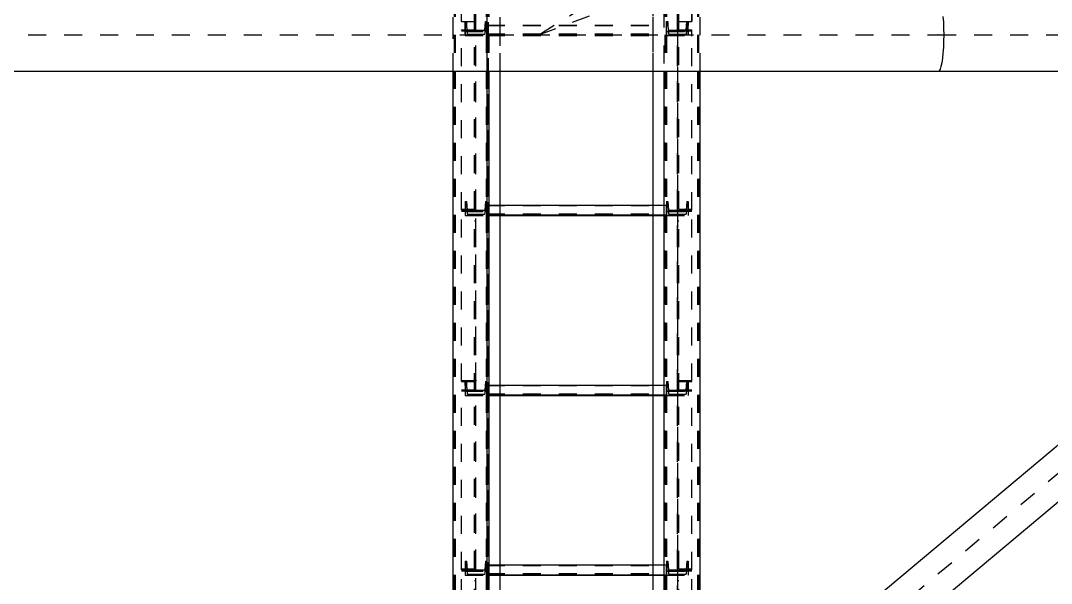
# Model space of a CAD drawing. Header units: millimetres. Extents: x 149919 to 150445, y 136651 to 136866.
# Drawn here: x 150384.87 to 150390.6, y 136771.03 to 136774.15 of the extents above; entities that cross this region are included whole.
import ezdxf

# ---------------------------------------------------------------- set-up
doc = ezdxf.new("R2010")
doc.units = ezdxf.units.MM
doc.header["$LTSCALE"] = 0.25
for name, pattern in [('CENTER', [50.8, 31.75, -6.35, 6.35, -6.35]), ('XKITLINE00', [0]), ('XKITLINE02', [4, 2, -2]), ('XKITLINE03', [6, 3, -1, 1, -1])]:
    doc.linetypes.add(name, pattern=pattern)

# ---------------------------------------------------------------- blocks, each defined once
blk = doc.blocks.new('çatıı')
at = {"color": 8, "linetype": 'CENTER'}
for p, q in [((24593.95, 12370.27), (24884.52, 12550.27)), ((24593.95, 12370.27), (24816.45, 12452.77)), ((23430, 12370.27), (24815.89, 12370.27)), ((24340.44, 11672.63), (25173.61, 12370.27)), ((24815.89, 12370.27), (26261.34, 12370.27))]:
    blk.add_line(p, q, dxfattribs=at)
at = {"color": 116, "linetype": 'XKITLINE02', "true_color": 0x136734}
for p, q in [((24551, 12377.6), (24551, 12472.83)), ((24558.2, 12372.26), (24558.2, 12472.24)), ((24559, 12372.26), (24559, 12472.83)), ((24671.78, 12377.22), (24671.78, 12472.24)), ((24678.98, 12377.6), (24678.98, 12472.83)), ((24546.3, 10867.93), (24546.3, 12464.01)), ((24547.15, 10820.27), (24547.15, 12464.01)), ((24547.68, 10820.27), (24547.68, 12464.27)), ((24564.91, 10820.27), (24564.92, 12464.27)), ((24565.45, 10820.27), (24565.45, 12464.01)), ((24664.54, 10820.27), (24664.54, 12464.01)), ((24665.07, 10820.27), (24665.07, 12464.27)), ((24670.98, 12372.26), (24670.98, 12464.3)), ((24671.78, 12372.26), (24671.78, 12464.3)), ((24678.98, 12464.3), (24678.98, 12377.6)), ((24682.31, 10820.27), (24682.31, 12464.27)), ((24682.84, 10820.27), (24682.84, 12464.01)), ((24565, 10820.27), (24565, 12460.68)), ((24565.85, 10820.3), (24565.85, 12460.65)), ((24572.5, 10884.14), (24572.5, 12460.66)), ((24657.5, 10820.66), (24657.5, 12460.66)), ((24664.15, 10820.3), (24664.15, 12460.65)), ((24665, 10820.27), (24665, 12460.68)), ((24663.69, 10854.23), (24663.69, 12426.32)), ((24657.5, 12349.97), (24657.5, 12422.48)), ((24546.3, 12349.97), (24546.3, 12412.58)), ((24566.3, 10880.3), (24566.3, 12400.21)), ((24572.5, 12349.97), (24572.5, 12396.38)), ((24683.69, 12349.97), (24683.69, 12390.57)), ((24551, 12377.6), (24558.2, 12377.6)), ((24553, 12375.36), (24553, 12377.63)), ((24553, 12377.63), (24553.68, 12377.63)), ((24553, 12377.22), (24553, 12372.13)), ((24553.68, 12377.63), (24553.68, 12375.36)), ((24554.06, 12372.83), (24553.68, 12377.63)), ((24558.2, 12273.44), (24558.2, 12378.08)), ((24558.2, 12378.08), (24559, 12378.08)), ((24559, 12272.87), (24559, 12378.08)), ((24563.93, 12372.83), (24564.32, 12377.63)), ((24564.32, 12377.63), (24564.32, 12375.36)), ((24564.32, 12377.63), (24565, 12377.63)), ((24565, 12375.36), (24565, 12377.63)), ((24565, 12377.22), (24565, 10820.27)), ((24565, 12377.22), (24565, 12372.13)), ((24565.85, 12377.22), (24565.85, 10820.3)), ((24664.97, 12372.13), (24664.97, 12377.63)), ((24664.97, 12377.63), (24665.66, 12377.63)), ((24664.97, 12377.63), (24664.97, 12375.36)), ((24666.04, 12372.83), (24665.66, 12377.63)), ((24665.66, 12377.63), (24665.66, 12375.36)), ((24670.98, 12272.87), (24670.98, 12378.08)), ((24670.98, 12378.08), (24671.78, 12378.08)), ((24671.78, 12273.44), (24671.78, 12378.08)), ((24671.78, 12377.6), (24678.98, 12377.6)), ((24675.91, 12372.83), (24676.3, 12377.63)), ((24676.3, 12377.63), (24676.98, 12377.63)), ((24676.3, 12377.63), (24676.3, 12375.36)), ((24676.98, 12372.13), (24676.98, 12377.63)), ((24676.98, 12377.63), (24676.98, 12375.36)), ((24551, 12272.87), (24551, 12372.95)), ((24551, 12372.95), (24558.2, 12372.95)), ((24551, 12372.39), (24559, 12372.39)), ((24553, 12375.36), (24553.68, 12375.36)), ((24553, 12369.86), (24553, 12375.36)), ((24553, 12372.13), (24553, 12369.86)), ((24553, 12372.13), (24565, 12372.13)), ((24553.68, 12375.36), (24554.06, 12370.56)), ((24554.06, 12372.83), (24554.06, 12370.56)), ((24554.06, 12372.83), (24563.93, 12372.83)), ((24558.2, 12372.26), (24559, 12372.26)), ((24564.32, 12375.36), (24563.93, 12370.56)), ((24563.93, 12372.83), (24563.93, 12370.56)), ((24564.32, 12375.36), (24565, 12375.36)), ((24565, 12369.86), (24565, 12375.6)), ((24565, 12375.6), (24664.97, 12375.6)), ((24565, 12375.59), (24664.97, 12375.59)), ((24565, 12375.37), (24664.97, 12375.37)), ((24565, 12369.86), (24565, 12375.36)), ((24565, 12375.36), (24664.97, 12375.36)), ((24565, 12372.13), (24565, 12369.86)), ((24664.97, 12369.86), (24664.97, 12375.6)), ((24664.97, 12369.86), (24664.97, 12375.36)), ((24664.97, 12375.36), (24665.66, 12375.36)), ((24664.97, 12372.13), (24676.98, 12372.13)), ((24664.97, 12372.13), (24664.97, 12369.86)), ((24665.66, 12375.36), (24666.04, 12370.56)), ((24666.04, 12372.83), (24675.91, 12372.83)), ((24666.04, 12372.83), (24666.04, 12370.56)), ((24670.98, 12372.39), (24678.98, 12372.39)), ((24670.98, 12372.26), (24671.78, 12372.26)), ((24671.78, 12372.95), (24678.98, 12372.95)), ((24676.3, 12375.36), (24675.91, 12370.56)), ((24675.91, 12372.83), (24675.91, 12370.56)), ((24676.3, 12375.36), (24676.98, 12375.36)), ((24676.98, 12369.86), (24676.98, 12375.36)), ((24676.98, 12372.13), (24676.98, 12369.86)), ((24678.98, 12369.5), (24678.98, 12372.95)), ((24553, 12369.86), (24565, 12369.86)), ((24554.06, 12370.56), (24563.93, 12370.56)), ((24565, 12370.78), (24664.97, 12370.78)), ((24565, 12370.58), (24664.97, 12370.58)), ((24565, 12370.1), (24664.97, 12370.1)), ((24565, 12369.86), (24664.97, 12369.86)), ((24664.97, 12369.86), (24676.98, 12369.86)), ((24666.04, 12370.56), (24675.91, 12370.56)), ((24670.98, 12272.87), (24670.98, 12369.6)), ((24678.98, 12272.87), (24678.98, 12369.59)), ((24553, 12277.65), (24553, 12275.38)), ((24553, 12277.65), (24553.68, 12277.65)), ((24553, 12277.65), (24553, 12272.15)), ((24553, 12275.38), (24553.68, 12275.38)), ((24553, 12275.38), (24553, 12269.88)), ((24553.68, 12277.65), (24553.68, 12275.38)), ((24553.68, 12277.65), (24554.06, 12272.85)), ((24553.68, 12275.38), (24554.06, 12270.58)), ((24558.2, 12278.56), (24559, 12278.56)), ((24564.32, 12277.65), (24563.93, 12272.85)), ((24564.32, 12275.38), (24563.93, 12270.58)), ((24564.32, 12277.65), (24564.32, 12275.38)), ((24564.32, 12277.65), (24565, 12277.65)), ((24564.32, 12275.38), (24565, 12275.38)), ((24565, 12277.65), (24565, 12275.38)), ((24565, 12277.65), (24565, 12272.15)), ((24565, 12269.88), (24565, 12275.62)), ((24565, 12275.62), (24572.5, 12275.62)), ((24565, 12275.61), (24664.97, 12275.61)), ((24565, 12275.39), (24664.97, 12275.39)), ((24565, 12275.38), (24565, 12269.88)), ((24565, 12275.38), (24664.97, 12275.38)), ((24657.5, 12275.62), (24664.97, 12275.62)), ((24664.97, 12277.65), (24664.97, 12272.15)), ((24664.97, 12277.65), (24665.66, 12277.65)), ((24664.97, 12277.65), (24664.97, 12275.38)), ((24664.97, 12269.88), (24664.97, 12275.62)), ((24664.97, 12275.38), (24664.97, 12269.88)), ((24664.97, 12275.38), (24665.66, 12275.38)), ((24665.66, 12277.65), (24666.04, 12272.85)), ((24665.66, 12277.65), (24665.66, 12275.38)), ((24665.66, 12275.38), (24666.04, 12270.58)), ((24670.98, 12278.56), (24671.78, 12278.56)), ((24676.3, 12277.65), (24675.91, 12272.85)), ((24676.3, 12275.38), (24675.91, 12270.58)), ((24676.3, 12277.65), (24676.98, 12277.65)), ((24676.3, 12277.65), (24676.3, 12275.38)), ((24676.3, 12275.38), (24676.98, 12275.38)), ((24676.98, 12277.65), (24676.98, 12272.15)), ((24676.98, 12277.65), (24676.98, 12275.38)), ((24676.98, 12275.38), (24676.98, 12269.88)), ((24551, 12273.44), (24558.2, 12273.44)), ((24551, 12177.65), (24551, 12272.87)), ((24551, 12272.87), (24559, 12272.87)), ((24551, 12272.87), (24559, 12272.87)), ((24551, 12272.28), (24558.2, 12272.28)), ((24553, 12272.15), (24553, 12269.88)), ((24553, 12272.15), (24565, 12272.15)), ((24553, 12269.88), (24565, 12269.88)), ((24554.06, 12272.85), (24554.06, 12270.58)), ((24554.06, 12272.85), (24563.93, 12272.85)), ((24554.06, 12270.58), (24563.93, 12270.58)), ((24558.2, 12172.3), (24558.2, 12272.28)), ((24559, 12172.3), (24559, 12272.87)), ((24563.93, 12272.85), (24563.93, 12270.58)), ((24565, 12272.15), (24565, 12269.88)), ((24565, 12270.8), (24664.97, 12270.8)), ((24565, 12270.6), (24664.97, 12270.6)), ((24565, 12270.12), (24572.5, 12270.12)), ((24565, 12269.88), (24572.5, 12269.88)), ((24657.5, 12270.12), (24664.97, 12270.12)), ((24657.5, 12269.88), (24664.97, 12269.88)), ((24664.97, 12272.15), (24676.98, 12272.15)), ((24664.97, 12272.15), (24664.97, 12269.88)), ((24664.97, 12269.88), (24676.98, 12269.88)), ((24666.04, 12272.85), (24675.91, 12272.85)), ((24666.04, 12272.85), (24666.04, 12270.58)), ((24666.04, 12270.58), (24675.91, 12270.58)), ((24670.98, 12172.3), (24670.98, 12272.87)), ((24670.98, 12272.87), (24678.98, 12272.87)), ((24670.98, 12272.87), (24678.98, 12272.87)), ((24671.78, 12273.44), (24678.98, 12273.44)), ((24671.78, 12172.3), (24671.78, 12272.28)), ((24671.78, 12272.28), (24678.98, 12272.28)), ((24675.91, 12272.85), (24675.91, 12270.58)), ((24676.98, 12272.15), (24676.98, 12269.88)), ((24678.98, 12177.65), (24678.98, 12272.87)), ((24558.2, 12266.94), (24559, 12266.94)), ((24670.98, 12266.94), (24671.78, 12266.94)), ((24551, 12178.24), (24559, 12178.24)), ((24551, 12177.65), (24558.2, 12177.65)), ((24553, 12175.4), (24553, 12177.67)), ((24553, 12177.67), (24553.68, 12177.67)), ((24553, 12177.65), (24553, 12172.17)), ((24553.68, 12177.67), (24553.68, 12175.4)), ((24554.06, 12172.87), (24553.68, 12177.67)), ((24558.2, 12073.48), (24558.2, 12178.12)), ((24558.2, 12178.12), (24559, 12178.12)), ((24559, 12072.91), (24559, 12178.12)), ((24564.32, 12177.67), (24563.93, 12172.87)), ((24564.32, 12177.67), (24564.32, 12175.4)), ((24564.32, 12177.67), (24565, 12177.67)), ((24565, 12177.67), (24565, 12175.4)), ((24565, 12177.67), (24565, 12172.17)), ((24664.97, 12177.67), (24664.97, 12172.17)), ((24664.97, 12177.67), (24665.66, 12177.67)), ((24664.97, 12177.67), (24664.97, 12175.4)), ((24665.66, 12177.67), (24666.04, 12172.87)), ((24665.66, 12177.67), (24665.66, 12175.4)), ((24670.98, 12178.24), (24678.98, 12178.24)), ((24670.98, 12072.91), (24670.98, 12178.12)), ((24670.98, 12178.12), (24671.78, 12178.12)), ((24671.78, 12073.48), (24671.78, 12178.12)), ((24671.78, 12177.65), (24678.98, 12177.65)), ((24675.91, 12172.87), (24676.3, 12177.67)), ((24676.3, 12177.67), (24676.98, 12177.67)), ((24676.3, 12177.67), (24676.3, 12175.4)), ((24676.98, 12172.17), (24676.98, 12177.67)), ((24676.98, 12177.67), (24676.98, 12175.4)), ((24551, 12072.91), (24551, 12173)), ((24551, 12173), (24558.2, 12173)), ((24551, 12172.43), (24559, 12172.43)), ((24553, 12175.4), (24553.68, 12175.4)), ((24553, 12175.4), (24553, 12169.9)), ((24553, 12172.17), (24553, 12169.9)), ((24553, 12172.17), (24565, 12172.17)), ((24553.68, 12175.4), (24554.06, 12170.6)), ((24554.06, 12172.87), (24554.06, 12170.6)), ((24554.06, 12172.87), (24563.93, 12172.87)), ((24558.2, 12172.3), (24559, 12172.3)), ((24564.32, 12175.4), (24563.93, 12170.6)), ((24563.93, 12172.87), (24563.93, 12170.6)), ((24564.32, 12175.4), (24565, 12175.4)), ((24565, 12169.9), (24565, 12175.64)), ((24565, 12175.64), (24572.5, 12175.64)), ((24565, 12175.63), (24664.97, 12175.63)), ((24565, 12175.41), (24664.97, 12175.41)), ((24565, 12175.4), (24565, 12169.9)), ((24565, 12175.4), (24664.97, 12175.4)), ((24565, 12172.17), (24565, 12169.9)), ((24565, 12170.82), (24664.97, 12170.82)), ((24657.5, 12175.64), (24664.97, 12175.64)), ((24664.97, 12169.9), (24664.97, 12175.64)), ((24664.97, 12175.4), (24664.97, 12169.9)), ((24664.97, 12175.4), (24665.66, 12175.4)), ((24664.97, 12172.17), (24676.98, 12172.17)), ((24664.97, 12172.17), (24664.97, 12169.9)), ((24665.66, 12175.4), (24666.04, 12170.6)), ((24666.04, 12172.87), (24675.91, 12172.87)), ((24666.04, 12172.87), (24666.04, 12170.6)), ((24670.98, 12172.43), (24678.98, 12172.43)), ((24670.98, 12172.3), (24671.78, 12172.3)), ((24671.78, 12173), (24678.98, 12173)), ((24676.3, 12175.4), (24675.91, 12170.6)), ((24675.91, 12172.87), (24675.91, 12170.6)), ((24676.3, 12175.4), (24676.98, 12175.4)), ((24676.98, 12175.4), (24676.98, 12169.9)), ((24676.98, 12172.17), (24676.98, 12169.9)), ((24678.98, 12072.91), (24678.98, 12173)), ((24553, 12169.9), (24565, 12169.9)), ((24554.06, 12170.6), (24563.93, 12170.6)), ((24565, 12170.62), (24664.97, 12170.62)), ((24565, 12170.14), (24572.5, 12170.14)), ((24565, 12169.9), (24572.5, 12169.9)), ((24657.5, 12170.14), (24664.97, 12170.14)), ((24657.5, 12169.9), (24664.97, 12169.9)), ((24664.97, 12169.9), (24676.98, 12169.9)), ((24666.04, 12170.6), (24675.91, 12170.6)), ((24551, 12073.48), (24558.2, 12073.48)), ((24553, 12077.69), (24553, 12075.42)), ((24553, 12077.69), (24553.68, 12077.69)), ((24553, 12077.69), (24553, 12072.19)), ((24553, 12075.42), (24553.68, 12075.42)), ((24553, 12075.42), (24553, 12069.92)), ((24553.68, 12077.69), (24553.68, 12075.42)), ((24553.68, 12077.69), (24554.06, 12072.89)), ((24553.68, 12075.42), (24554.06, 12070.62)), ((24558.2, 12078.6), (24559, 12078.6)), ((24564.32, 12077.69), (24563.93, 12072.89)), ((24564.32, 12075.42), (24563.93, 12070.62)), ((24564.32, 12077.69), (24564.32, 12075.42)), ((24564.32, 12077.69), (24565, 12077.69)), ((24564.32, 12075.42), (24565, 12075.42)), ((24565, 12077.69), (24565, 12075.42)), ((24565, 12077.69), (24565, 12072.19)), ((24565, 12069.92), (24565, 12075.66)), ((24565, 12075.66), (24572.5, 12075.66)), ((24565, 12075.65), (24664.97, 12075.65)), ((24565, 12075.43), (24664.97, 12075.43)), ((24565, 12075.42), (24565, 12069.92)), ((24565, 12075.42), (24664.97, 12075.42)), ((24657.5, 12075.66), (24664.97, 12075.66)), ((24664.97, 12077.69), (24664.97, 12072.19)), ((24664.97, 12077.69), (24665.66, 12077.69)), ((24664.97, 12077.69), (24664.97, 12075.42)), ((24664.97, 12069.92), (24664.97, 12075.66)), ((24664.97, 12075.42), (24664.97, 12069.92)), ((24664.97, 12075.42), (24665.66, 12075.42)), ((24665.66, 12077.69), (24666.04, 12072.89)), ((24665.66, 12077.69), (24665.66, 12075.42)), ((24665.66, 12075.42), (24666.04, 12070.62)), ((24670.98, 12078.6), (24671.78, 12078.6)), ((24671.78, 12073.48), (24678.98, 12073.48)), ((24676.3, 12077.69), (24675.91, 12072.89)), ((24676.3, 12075.42), (24675.91, 12070.62)), ((24676.3, 12077.69), (24676.98, 12077.69)), ((24676.3, 12077.69), (24676.3, 12075.42)), ((24676.3, 12075.42), (24676.98, 12075.42)), ((24676.98, 12077.69), (24676.98, 12072.19)), ((24676.98, 12077.69), (24676.98, 12075.42)), ((24676.98, 12075.42), (24676.98, 12069.92)), ((24551, 11977.69), (24551, 12072.91)), ((24551, 12072.91), (24559, 12072.91)), ((24551, 12072.91), (24559, 12072.91)), ((24551, 12072.32), (24558.2, 12072.32)), ((24553, 12072.19), (24553, 12069.92)), ((24553, 12072.19), (24565, 12072.19)), ((24553, 12069.92), (24565, 12069.92)), ((24554.06, 12072.89), (24554.06, 12070.62)), ((24554.06, 12072.89), (24563.93, 12072.89)), ((24554.06, 12070.62), (24563.93, 12070.62)), ((24558.2, 11972.34), (24558.2, 12072.32)), ((24559, 11972.34), (24559, 12072.91)), ((24563.93, 12072.89), (24563.93, 12070.62)), ((24565, 12072.19), (24565, 12069.92)), ((24565, 12070.84), (24664.97, 12070.84)), ((24565, 12070.64), (24664.97, 12070.64)), ((24565, 12070.16), (24572.5, 12070.16)), ((24565, 12069.92), (24572.5, 12069.92)), ((24657.5, 12070.16), (24664.97, 12070.16)), ((24657.5, 12069.92), (24664.97, 12069.92)), ((24664.97, 12072.19), (24676.98, 12072.19)), ((24664.97, 12072.19), (24664.97, 12069.92)), ((24664.97, 12069.92), (24676.98, 12069.92)), ((24666.04, 12072.89), (24675.91, 12072.89)), ((24666.04, 12072.89), (24666.04, 12070.62)), ((24666.04, 12070.62), (24675.91, 12070.62)), ((24670.98, 11972.34), (24670.98, 12072.91)), ((24670.98, 12072.91), (24678.98, 12072.91)), ((24670.98, 12072.91), (24678.98, 12072.91)), ((24671.78, 11972.34), (24671.78, 12072.32)), ((24671.78, 12072.32), (24678.98, 12072.32)), ((24675.91, 12072.89), (24675.91, 12070.62)), ((24676.98, 12072.19), (24676.98, 12069.92)), ((24678.98, 11977.69), (24678.98, 12072.91)), ((24558.2, 12066.98), (24559, 12066.98)), ((24670.98, 12066.98), (24671.78, 12066.98))]:
    blk.add_line(p, q, dxfattribs=at)
at = {"color": 1, "linetype": 'XKITLINE03'}
for p, q in [((24559, 10814.34), (24559, 12467.81)), ((24670.99, 10814.34), (24670.99, 12467.81)), ((24565, 12460.27), (24565, 10820.27)), ((24665, 10820.27), (24665, 12460.27)), ((24559, 12272.87), (24559, 12372.39)), ((24565, 12369.86), (24565, 12372.13)), ((24664.97, 12372.13), (24664.97, 12369.86)), ((24670.98, 12372.39), (24670.98, 12272.87)), ((24565, 12370.1), (24664.97, 12370.1)), ((24559, 12178.24), (24559, 12272.87)), ((24565, 12269.88), (24565, 12272.15)), ((24565, 12270.12), (24664.97, 12270.12)), ((24664.97, 12272.15), (24664.97, 12269.88)), ((24670.98, 12272.87), (24670.98, 12178.24)), ((24559, 12072.91), (24559, 12172.43)), ((24565, 12169.9), (24565, 12172.17)), ((24664.97, 12172.17), (24664.97, 12169.9)), ((24670.98, 12172.43), (24670.98, 12072.91)), ((24565, 12170.14), (24664.97, 12170.14)), ((24559, 11978.28), (24559, 12072.91)), ((24565, 12069.92), (24565, 12072.19)), ((24565, 12070.16), (24664.97, 12070.16)), ((24664.97, 12072.19), (24664.97, 12069.92)), ((24670.98, 12072.91), (24670.98, 11978.28))]:
    blk.add_line(p, q, dxfattribs=at)
at = {"color": 8, "linetype": 'XKITLINE00'}
for p, q in [((24818.62, 12380.42), (24818.85, 12377.22)), ((24818.85, 12377.22), (24818.99, 12373.8)), ((24818.99, 12373.8), (24819.04, 12370.27)), ((24818.99, 12366.75), (24818.85, 12363.33)), ((24819.04, 12370.27), (24818.99, 12366.75)), ((24818.62, 12360.12), (24818.3, 12357.23)), ((24818.85, 12363.33), (24818.62, 12360.12)), ((24817.91, 12354.72), (24817.46, 12352.69)), ((24818.3, 12357.23), (24817.91, 12354.72)), ((23581.54, 12349.97), (24815.89, 12349.97)), ((24332.78, 11682.05), (25130.45, 12349.97)), ((24815.89, 12349.97), (24816.43, 12350.28)), ((24815.89, 12349.97), (24816.43, 12350.28)), ((24815.89, 12349.97), (25130.67, 12349.97)), ((24816.96, 12351.2), (24816.43, 12350.28)), ((24816.97, 12351.2), (24816.43, 12350.28)), ((24817.46, 12352.69), (24816.96, 12351.2)), ((24817.46, 12352.69), (24816.97, 12351.2)), ((24348.11, 11663.21), (25161.59, 12344.38))]:
    blk.add_line(p, q, dxfattribs=at)
at = {"color": 7, "linetype": 'XKITLINE00'}
for p, q in [((24546.3, 11860.84), (24546.3, 12349.97)), ((24566.3, 11877.59), (24566.3, 12349.97)), ((24572.5, 11882.78), (24572.5, 12349.97)), ((24657.5, 11953.95), (24657.5, 12349.97)), ((24663.69, 11959.14), (24663.69, 12349.97)), ((24683.69, 11975.88), (24683.69, 12349.97)), ((24572.5, 12275.62), (24657.5, 12275.62)), ((24572.5, 12270.12), (24657.5, 12270.12)), ((24572.5, 12269.88), (24657.5, 12269.88)), ((24572.5, 12175.64), (24657.5, 12175.64)), ((24572.5, 12170.14), (24657.5, 12170.14)), ((24572.5, 12169.9), (24657.5, 12169.9)), ((24572.5, 12075.66), (24657.5, 12075.66)), ((24572.5, 12070.16), (24657.5, 12070.16)), ((24572.5, 12069.92), (24657.5, 12069.92))]:
    blk.add_line(p, q, dxfattribs=at)
at = {"color": 1, "linetype": 'XKITLINE00'}
for centre in [(24559, 12372.39), (24565, 12372.13), (24664.97, 12372.13), (24670.98, 12372.39), (24565, 12370.1), (24565, 12369.86), (24664.97, 12370.1), (24664.97, 12369.86), (24559, 12272.87), (24559, 12272.87), (24565, 12272.15), (24565, 12270.12), (24565, 12269.88), (24664.97, 12272.15), (24664.97, 12270.12), (24664.97, 12269.88), (24670.98, 12272.87), (24670.98, 12272.87), (24559, 12178.24), (24670.98, 12178.24), (24559, 12172.43), (24565, 12172.17), (24664.97, 12172.17), (24670.98, 12172.43), (24565, 12170.14), (24565, 12169.9), (24664.97, 12170.14), (24664.97, 12169.9), (24559, 12072.91), (24559, 12072.91), (24565, 12072.19), (24565, 12070.16), (24565, 12069.92), (24664.97, 12072.19), (24664.97, 12070.16), (24664.97, 12069.92), (24670.98, 12072.91), (24670.98, 12072.91)]:
    blk.add_circle(centre, 0.05, dxfattribs=at)
at = {"color": 8, "linetype": 'XKITLINE00'}
for centre in [(24593.95, 12370.27), (24593.95, 12370.27), (24815.89, 12370.27), (24815.89, 12370.27)]:
    blk.add_circle(centre, 0.05, dxfattribs=at)

msp = doc.modelspace()

# ---------------------------------------------------------------- block references
at = {"xscale": 0.009999943142843078, "yscale": 0.009999943142843078, "zscale": 0.009999943142843078}
msp.add_blockref('çatıı', (150141.8141, 136650.3731), dxfattribs=at)

doc.saveas('drawing.dxf')
